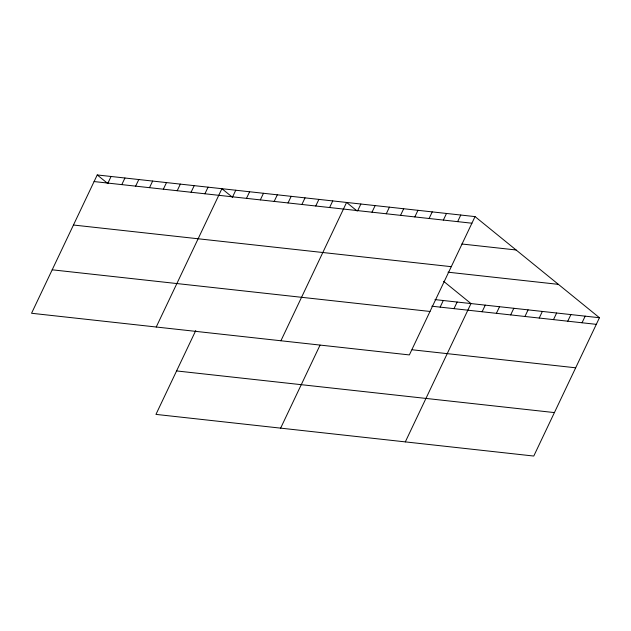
<?xml version="1.0" encoding="UTF-8"?>
<svg xmlns="http://www.w3.org/2000/svg" width="631" height="631" viewBox="0 0 631 631"><rect width="100%" height="100%" fill="white"/><g stroke="black" fill="none" stroke-linecap="round" stroke-linejoin="round"><path stroke-width="0.95" d="M475.048 216.607L97.229 174.953L31.55 313.268L409.369 354.922L475.048 216.607L599.45 317.732L533.771 456.047L155.952 414.393L195.768 330.541M107.94 183.085L111.08 176.475M121.799 184.615L124.938 178.005M135.649 186.137L138.788 179.527M149.508 187.667L152.647 181.058M163.358 189.197L166.497 182.588M177.208 190.72L180.348 184.11M191.067 192.25L194.206 185.64M204.917 193.78L208.056 187.17M156.228 327.016L221.907 188.693L232.555 197.345M232.626 196.833L235.765 190.223M246.476 198.363L249.616 191.753M260.335 199.885L263.474 193.275M274.185 201.415L277.325 194.805M288.036 202.945L291.175 196.336M301.894 204.468L305.033 197.858M315.745 205.998L318.884 199.388M329.603 207.52L332.742 200.918M280.913 340.764L346.593 202.441L357.233 211.093M357.73 210.628L360.869 204.018M371.998 212.197L375.137 205.588M280.629 428.141L320.027 345.165M386.275 213.775L389.414 207.165M400.543 215.345L403.682 208.735M414.819 216.922L417.959 210.312M429.096 218.492L432.235 211.882M443.364 220.069L446.503 213.459M457.641 221.639L460.78 215.029M440.146 307.123L443.285 300.514M453.997 308.654L457.136 302.044M405.315 441.889L470.994 303.566L443.625 281.323M482.123 311.753L485.263 305.144M496.4 313.323L499.539 306.713M510.668 314.901L513.808 308.291M524.945 316.47L528.084 309.86M539.221 318.048L542.36 311.438M553.49 319.617L556.629 313.008M567.766 321.195L570.905 314.585M582.042 322.764L585.174 316.155M94.09 181.562L471.917 223.216M461.868 244L516.103 249.979M73.448 225.022L451.275 266.676M448.018 272.19L558.396 284.36M434.972 299.599L599.45 317.732M431.833 306.209L596.311 324.342M52.192 269.808L430.011 311.462M412.122 349.771L575.677 367.802M176.585 370.933L554.412 412.587M97.229 174.953L107.869 183.597"/></g></svg>
